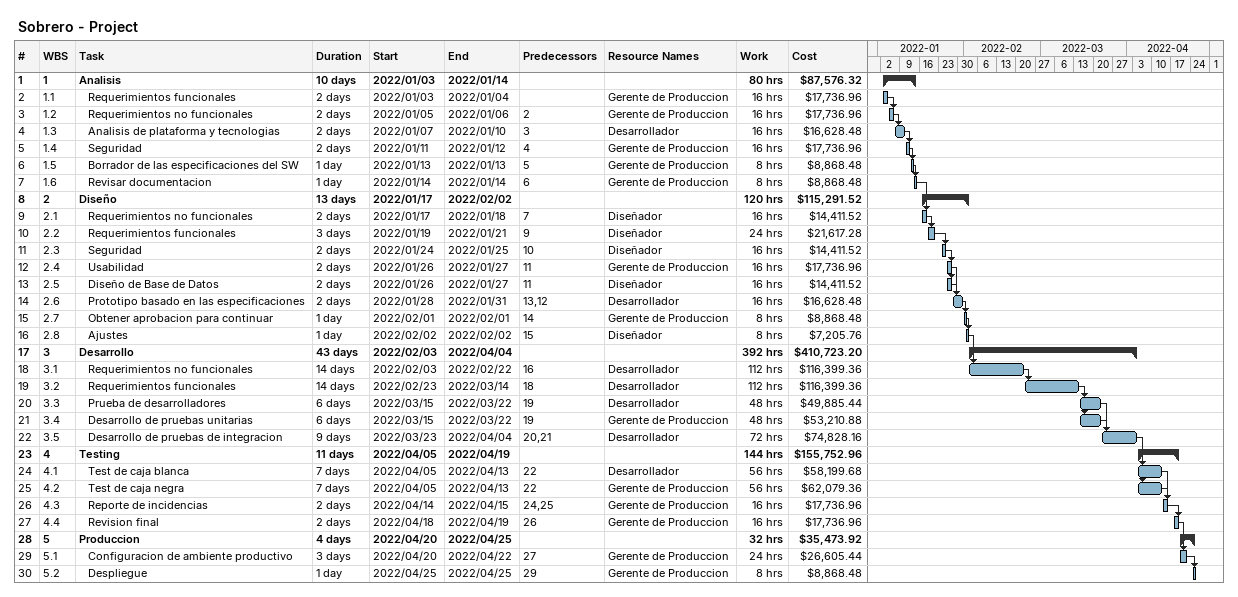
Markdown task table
Sobrero - Project

| ID | WBS | Task | Duration | Start | Finish | Predecessors | Resources | Work (h) | Cost ($) |
|---|---|---|---|---|---|---|---|---|---|
| 1 | 1 | **Analisis** | 10d | 2022-01-03 | 2022-01-14 |  |  | 80 | 87576.32 |
| 2 | 1.1 | Requerimientos funcionales | 2d | 2022-01-03 | 2022-01-04 |  | Gerente de Produccion | 16 | 17736.96 |
| 3 | 1.2 | Requerimientos no funcionales | 2d | 2022-01-05 | 2022-01-06 | 2 | Gerente de Produccion | 16 | 17736.96 |
| 4 | 1.3 | Analisis de plataforma y tecnologias | 2d | 2022-01-07 | 2022-01-10 | 3 | Desarrollador | 16 | 16628.48 |
| 5 | 1.4 | Seguridad | 2d | 2022-01-11 | 2022-01-12 | 4 | Gerente de Produccion | 16 | 17736.96 |
| 6 | 1.5 | Borrador de las especificaciones del SW | 1d | 2022-01-13 | 2022-01-13 | 5 | Gerente de Produccion | 8 | 8868.48 |
| 7 | 1.6 | Revisar documentacion | 1d | 2022-01-14 | 2022-01-14 | 6 | Gerente de Produccion | 8 | 8868.48 |
| 8 | 2 | **Diseño** | 13d | 2022-01-17 | 2022-02-02 |  |  | 120 | 115291.52 |
| 9 | 2.1 | Requerimientos no funcionales | 2d | 2022-01-17 | 2022-01-18 | 7 | Diseñador | 16 | 14411.52 |
| 10 | 2.2 | Requerimientos funcionales | 3d | 2022-01-19 | 2022-01-21 | 9 | Diseñador | 24 | 21617.28 |
| 11 | 2.3 | Seguridad | 2d | 2022-01-24 | 2022-01-25 | 10 | Diseñador | 16 | 14411.52 |
| 12 | 2.4 | Usabilidad | 2d | 2022-01-26 | 2022-01-27 | 11 | Gerente de Produccion | 16 | 17736.96 |
| 13 | 2.5 | Diseño de Base de Datos | 2d | 2022-01-26 | 2022-01-27 | 11 | Diseñador | 16 | 14411.52 |
| 14 | 2.6 | Prototipo basado en las especificaciones | 2d | 2022-01-28 | 2022-01-31 | 13, 12 | Desarrollador | 16 | 16628.48 |
| 15 | 2.7 | Obtener aprobacion para continuar | 1d | 2022-02-01 | 2022-02-01 | 14 | Gerente de Produccion | 8 | 8868.48 |
| 16 | 2.8 | Ajustes | 1d | 2022-02-02 | 2022-02-02 | 15 | Diseñador | 8 | 7205.76 |
| 17 | 3 | **Desarrollo** | 43d | 2022-02-03 | 2022-04-04 |  |  | 392 | 410723.20 |
| 18 | 3.1 | Requerimientos no funcionales | 14d | 2022-02-03 | 2022-02-22 | 16 | Desarrollador | 112 | 116399.36 |
| 19 | 3.2 | Requerimientos funcionales | 14d | 2022-02-23 | 2022-03-14 | 18 | Desarrollador | 112 | 116399.36 |
| 20 | 3.3 | Prueba de desarrolladores | 6d | 2022-03-15 | 2022-03-22 | 19 | Desarrollador | 48 | 49885.44 |
| 21 | 3.4 | Desarrollo de pruebas unitarias | 6d | 2022-03-15 | 2022-03-22 | 19 | Gerente de Produccion | 48 | 53210.88 |
| 22 | 3.5 | Desarrollo de pruebas de integracion | 9d | 2022-03-23 | 2022-04-04 | 20, 21 | Desarrollador | 72 | 74828.16 |
| 23 | 4 | **Testing** | 11d | 2022-04-05 | 2022-04-19 |  |  | 144 | 155752.96 |
| 24 | 4.1 | Test de caja blanca | 7d | 2022-04-05 | 2022-04-13 | 22 | Desarrollador | 56 | 58199.68 |
| 25 | 4.2 | Test de caja negra | 7d | 2022-04-05 | 2022-04-13 | 22 | Gerente de Produccion | 56 | 62079.36 |
| 26 | 4.3 | Reporte de incidencias | 2d | 2022-04-14 | 2022-04-15 | 24, 25 | Gerente de Produccion | 16 | 17736.96 |
| 27 | 4.4 | Revision final | 2d | 2022-04-18 | 2022-04-19 | 26 | Gerente de Produccion | 16 | 17736.96 |
| 28 | 5 | **Produccion** | 4d | 2022-04-20 | 2022-04-25 |  |  | 32 | 35473.92 |
| 29 | 5.1 | Configuracion de ambiente productivo | 3d | 2022-04-20 | 2022-04-22 | 27 | Gerente de Produccion | 24 | 26605.44 |
| 30 | 5.2 | Despliegue | 1d | 2022-04-25 | 2022-04-25 | 29 | Gerente de Produccion | 8 | 8868.48 |
